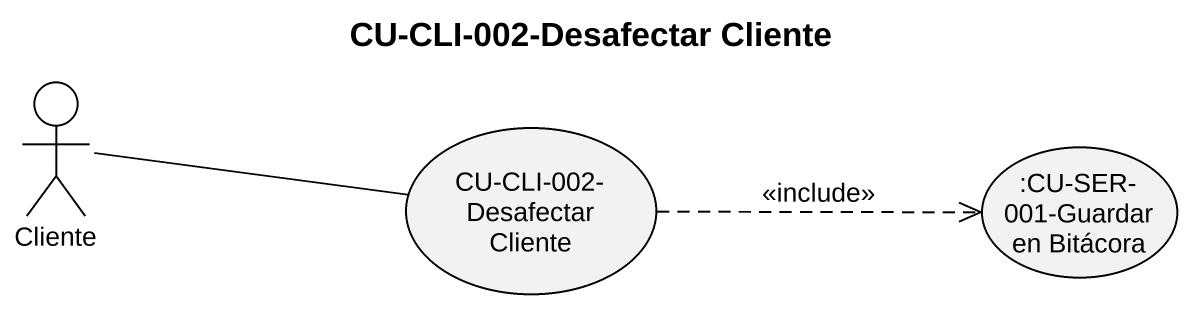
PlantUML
@startuml
title CU-CLI-002-Desafectar Cliente
actor Cliente
usecase "CU-CLI-002-Desafectar Cliente" as CU_CLI_002_Desafectar
usecase ":CU-SER-001-Guardar en Bitácora" as CU_SER_001_Guardar_en
Cliente -right- CU_CLI_002_Desafectar
CU_CLI_002_Desafectar .right.> CU_SER_001_Guardar_en : <<include>>
@enduml
